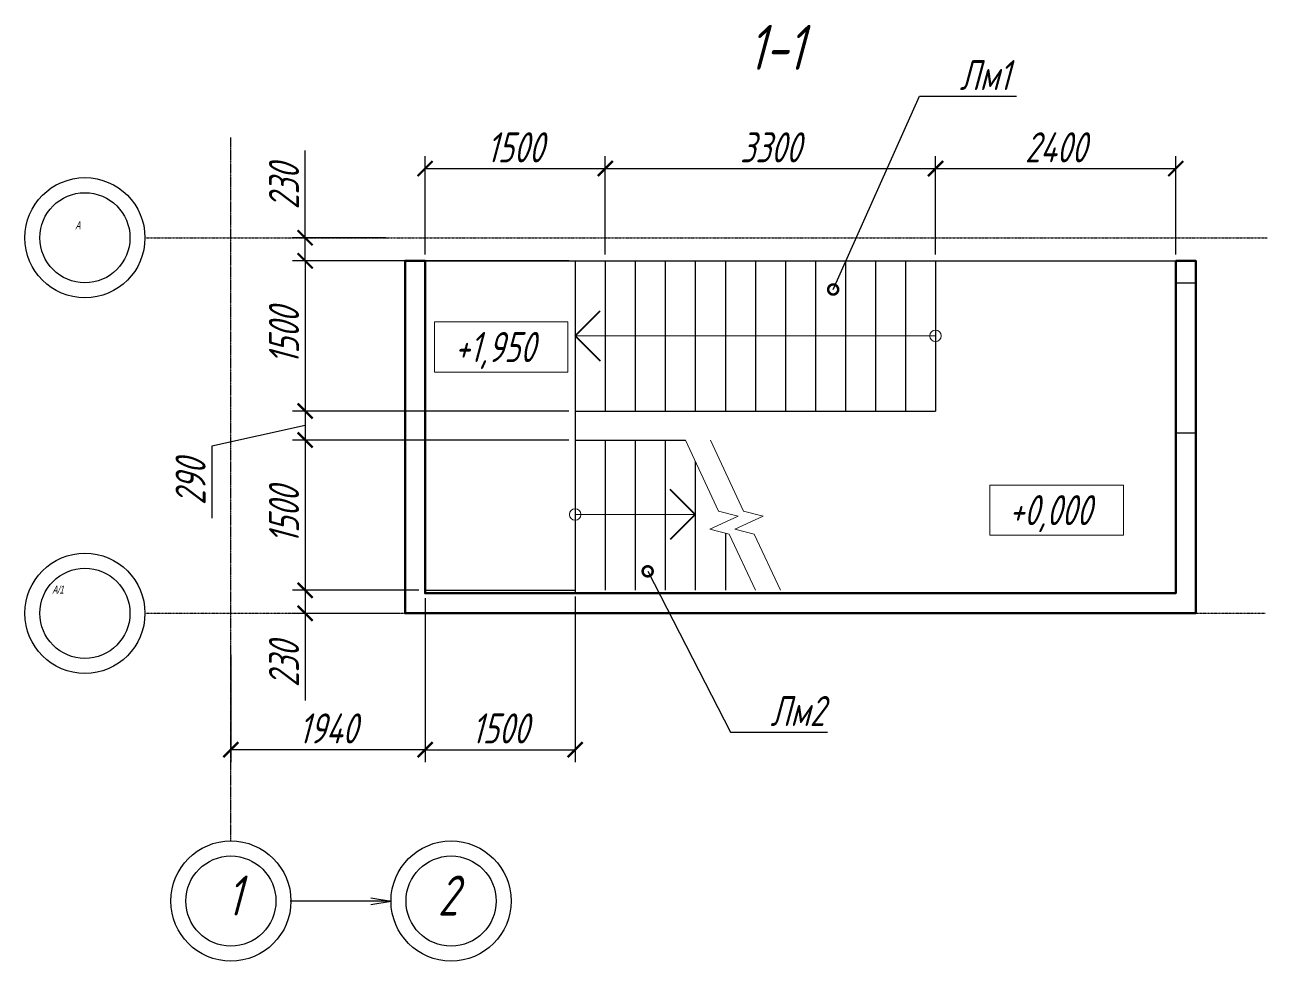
# Model space of a CAD drawing. Header units: millimetres. Extents: x 645 to 249636, y -127504 to 76561.
# Drawn here: x 7502 to 19914, y -68082 to -58734 of the extents above; entities that cross this region are included whole.
import ezdxf
from ezdxf import colors
from ezdxf.entities.mleader import LeaderData, LeaderLine
from ezdxf.enums import TextEntityAlignment as Align
from ezdxf.math import Vec2, Vec3

# ---------------------------------------------------------------- set-up
doc = ezdxf.new("R2010")
doc.units = ezdxf.units.MM
doc.linetypes.add('Штрихпунктирная', pattern=[11, 6, -2, 1, -2])
doc.layers.get('Defpoints').update_dxf_attribs({"color": 8})
for name, color, linetype, lineweight in [('АР_Лестница', 32, 'Continuous', 20), ('Обозначение', 94, 'Continuous', 25), ('Основная', 7, 'Continuous', 60), ('размер', 202, 'Continuous', 15)]:
    doc.layers.add(name, color=color, linetype=linetype, lineweight=lineweight)
doc.styles.add('3.0', font='simplex.shx', dxfattribs={"width": 0.7, "oblique": 15, "height": 2.8})
doc.styles.get("Standard").update_dxf_attribs({"font": 'simplex.shx', "width": 0.7, "oblique": 15, "height": 3})
doc.dimstyles.new('Default', dxfattribs={"dimtxt": 3, "dimasz": 1.5, "dimexe": 1.25, "dimexo": 0.625, "dimtad": 1, "dimdec": 0, "dimtxsty": 'Standard', "dimblk": 'ARCHTICK', "dimcen": 2.5, "dimadec": 0, "dimazin": 0, "dimtfac": 1, "dimtdec": 0, "dimtmove": 0, "dimatfit": 3, "dimfxl": 1, "dimarcsym": 0})

# ---------------------------------------------------------------- blocks, each defined once
blk = doc.blocks.new('_ArchTick')
at = {"color": 0, "linetype": 'ByBlock', "const_width": 0.15}
blk.add_lwpolyline([(-0.5, -0.5), (0.5, 0.5)], dxfattribs=at)
blk = doc.blocks.new('*D132')
at = {"layer": 'Defpoints', "color": 0, "transparency": 16777216}
for p in [(13301, -60169), (11501, -61090), (13301, -61090)]:
    blk.add_point(p, dxfattribs=at)
at = {"layer": 'Обозначение', "color": 0, "lineweight": -2, "transparency": 16777216}
for p, q in [((11501, -61027), (11501, -60044)), ((13301, -61027), (13301, -60044)), ((11501, -60169), (13301, -60169))]:
    blk.add_line(p, q, dxfattribs=at)
at = {"layer": 'Обозначение', "color": 0, "lineweight": -2, "transparency": 16777216, "xscale": 150, "yscale": 150, "zscale": 150, "rotation": 180}
blk.add_blockref('_ArchTick', (11501, -60169), dxfattribs=at)
at = {"layer": 'Обозначение', "color": 0, "lineweight": -2, "transparency": 16777216, "xscale": 150, "yscale": 150, "zscale": 150}
blk.add_blockref('_ArchTick', (13301, -60169), dxfattribs=at)
at = {"layer": 'Обозначение', "color": 0, "transparency": 16777216, "insert": (12401, -59957), "char_height": 300, "attachment_point": 5}
blk.add_mtext('1500', dxfattribs=at)
blk = doc.blocks.new('*D133')
at = {"layer": 'Defpoints', "color": 0, "transparency": 16777216}
for p in [(16601, -60169), (13301, -61090), (16601, -61090)]:
    blk.add_point(p, dxfattribs=at)
at = {"layer": 'Обозначение', "color": 0, "lineweight": -2, "transparency": 16777216}
for p, q in [((13301, -61027), (13301, -60044)), ((16601, -61027), (16601, -60044)), ((13301, -60169), (16601, -60169))]:
    blk.add_line(p, q, dxfattribs=at)
at = {"layer": 'Обозначение', "color": 0, "lineweight": -2, "transparency": 16777216, "xscale": 150, "yscale": 150, "zscale": 150, "rotation": 180}
blk.add_blockref('_ArchTick', (13301, -60169), dxfattribs=at)
at = {"layer": 'Обозначение', "color": 0, "lineweight": -2, "transparency": 16777216, "xscale": 150, "yscale": 150, "zscale": 150}
blk.add_blockref('_ArchTick', (16601, -60169), dxfattribs=at)
at = {"layer": 'Обозначение', "color": 0, "transparency": 16777216, "insert": (14951, -59957), "char_height": 300, "attachment_point": 5}
blk.add_mtext('3300', dxfattribs=at)
blk = doc.blocks.new('*D134')
at = {"layer": 'Defpoints', "color": 0, "transparency": 16777216}
for p in [(19001, -60169), (16601, -61090), (19001, -61090)]:
    blk.add_point(p, dxfattribs=at)
at = {"layer": 'Обозначение', "color": 0, "lineweight": -2, "transparency": 16777216}
for p, q in [((16601, -61027), (16601, -60044)), ((19001, -61027), (19001, -60044)), ((16601, -60169), (19001, -60169))]:
    blk.add_line(p, q, dxfattribs=at)
at = {"layer": 'Обозначение', "color": 0, "lineweight": -2, "transparency": 16777216, "xscale": 150, "yscale": 150, "zscale": 150, "rotation": 180}
blk.add_blockref('_ArchTick', (16601, -60169), dxfattribs=at)
at = {"layer": 'Обозначение', "color": 0, "lineweight": -2, "transparency": 16777216, "xscale": 150, "yscale": 150, "zscale": 150}
blk.add_blockref('_ArchTick', (19001, -60169), dxfattribs=at)
at = {"layer": 'Обозначение', "color": 0, "transparency": 16777216, "insert": (17801, -59957), "char_height": 300, "attachment_point": 5}
blk.add_mtext('2400', dxfattribs=at)
blk = doc.blocks.new('*D135')
at = {"layer": 'Defpoints', "color": 0, "transparency": 16777216}
for p in [(13001, -61090), (10303, -62590), (13001, -62590)]:
    blk.add_point(p, dxfattribs=at)
at = {"layer": 'Обозначение', "color": 0, "lineweight": -2, "transparency": 16777216}
for p, q in [((12938, -61090), (10178, -61090)), ((10303, -61090), (10303, -62590)), ((12938, -62590), (10178, -62590))]:
    blk.add_line(p, q, dxfattribs=at)
at = {"layer": 'Обозначение', "color": 0, "lineweight": -2, "transparency": 16777216, "xscale": 150, "yscale": 150, "zscale": 150}
for p, rotation in [((10303, -61090), 90), ((10303, -62590), 270)]:
    blk.add_blockref('_ArchTick', p, dxfattribs=dict(at, rotation=rotation))
at = {"layer": 'Обозначение', "color": 0, "transparency": 16777216, "insert": (10091, -61840), "char_height": 300, "attachment_point": 5, "rotation": 90}
blk.add_mtext('1500', dxfattribs=at)
blk = doc.blocks.new('*D136')
at = {"layer": 'Defpoints', "color": 0, "transparency": 16777216}
for p in [(13001, -62590), (10303, -62880), (13001, -62880)]:
    blk.add_point(p, dxfattribs=at)
at = {"layer": 'Обозначение', "color": 0, "lineweight": -2, "transparency": 16777216}
for p, q in [((12938, -62590), (10178, -62590)), ((10303, -62590), (10303, -62880)), ((10303, -62735), (9370, -62939)), ((12938, -62880), (10178, -62880)), ((9370, -62939), (9370, -63659))]:
    blk.add_line(p, q, dxfattribs=at)
at = {"layer": 'Обозначение', "color": 0, "lineweight": -2, "transparency": 16777216, "xscale": 150, "yscale": 150, "zscale": 150}
for p, rotation in [((10303, -62590), 90), ((10303, -62880), 270)]:
    blk.add_blockref('_ArchTick', p, dxfattribs=dict(at, rotation=rotation))
at = {"layer": 'Обозначение', "color": 0, "transparency": 16777216, "insert": (9158, -63299), "char_height": 300, "attachment_point": 5, "rotation": 90}
blk.add_mtext('290', dxfattribs=at)
blk = doc.blocks.new('*D137')
at = {"layer": 'Defpoints', "color": 0, "transparency": 16777216}
for p in [(13001, -62880), (10303, -64380), (11501, -64380)]:
    blk.add_point(p, dxfattribs=at)
at = {"layer": 'Обозначение', "color": 0, "lineweight": -2, "transparency": 16777216}
for p, q in [((12938, -62880), (10178, -62880)), ((10303, -62880), (10303, -64380)), ((11438, -64380), (10178, -64380))]:
    blk.add_line(p, q, dxfattribs=at)
at = {"layer": 'Обозначение', "color": 0, "lineweight": -2, "transparency": 16777216, "xscale": 150, "yscale": 150, "zscale": 150}
for p, rotation in [((10303, -62880), 90), ((10303, -64380), 270)]:
    blk.add_blockref('_ArchTick', p, dxfattribs=dict(at, rotation=rotation))
at = {"layer": 'Обозначение', "color": 0, "transparency": 16777216, "insert": (10091, -63630), "char_height": 300, "attachment_point": 5, "rotation": 90}
blk.add_mtext('1500', dxfattribs=at)
blk = doc.blocks.new('*D138')
at = {"layer": 'Defpoints', "color": 0, "transparency": 16777216}
for p in [(11501, -64380), (10303, -64610), (11301, -64610)]:
    blk.add_point(p, dxfattribs=at)
at = {"layer": 'Обозначение', "color": 0, "lineweight": -2, "transparency": 16777216}
for p, q in [((11438, -64380), (10178, -64380)), ((10303, -64380), (10303, -64610)), ((11238, -64610), (10178, -64610)), ((10303, -64610), (10303, -65480))]:
    blk.add_line(p, q, dxfattribs=at)
at = {"layer": 'Обозначение', "color": 0, "lineweight": -2, "transparency": 16777216, "xscale": 150, "yscale": 150, "zscale": 150}
for p, rotation in [((10303, -64380), 90), ((10303, -64610), 270)]:
    blk.add_blockref('_ArchTick', p, dxfattribs=dict(at, rotation=rotation))
at = {"layer": 'Обозначение', "color": 0, "transparency": 16777216, "insert": (10091, -65120), "char_height": 300, "attachment_point": 5, "rotation": 90}
blk.add_mtext('230', dxfattribs=at)
blk = doc.blocks.new('*D157')
at = {"layer": 'Defpoints', "color": 0, "transparency": 16777216}
for p in [(11501, -64410), (13001, -64380), (13001, -65971)]:
    blk.add_point(p, dxfattribs=at)
at = {"layer": 'Обозначение', "color": 0, "lineweight": -2, "transparency": 16777216}
for p, q in [((11501, -64472), (11501, -66096)), ((13001, -64442), (13001, -66096)), ((11501, -65971), (13001, -65971))]:
    blk.add_line(p, q, dxfattribs=at)
at = {"layer": 'Обозначение', "color": 0, "lineweight": -2, "transparency": 16777216, "xscale": 150, "yscale": 150, "zscale": 150, "rotation": 180}
blk.add_blockref('_ArchTick', (11501, -65971), dxfattribs=at)
at = {"layer": 'Обозначение', "color": 0, "lineweight": -2, "transparency": 16777216, "xscale": 150, "yscale": 150, "zscale": 150}
blk.add_blockref('_ArchTick', (13001, -65971), dxfattribs=at)
at = {"layer": 'Обозначение', "color": 0, "transparency": 16777216, "insert": (12251, -65759), "char_height": 300, "attachment_point": 5}
blk.add_mtext('1500', dxfattribs=at)
blk = doc.blocks.new('*D490')
at = {"layer": 'Defpoints', "color": 0, "transparency": 16777216}
for p in [(10303, -60860), (11171, -60860), (11301, -61090)]:
    blk.add_point(p, dxfattribs=at)
at = {"layer": 'Обозначение', "color": 0, "lineweight": -2, "transparency": 16777216}
for p, q in [((10303, -60860), (10303, -59989)), ((11108, -60860), (10178, -60860)), ((10303, -61090), (10303, -60860)), ((11238, -61090), (10178, -61090))]:
    blk.add_line(p, q, dxfattribs=at)
at = {"layer": 'Обозначение', "color": 0, "lineweight": -2, "transparency": 16777216, "xscale": 150, "yscale": 150, "zscale": 150}
for p, rotation in [((10303, -60860), 90), ((10303, -61090), 270)]:
    blk.add_blockref('_ArchTick', p, dxfattribs=dict(at, rotation=rotation))
at = {"layer": 'Обозначение', "color": 0, "transparency": 16777216, "insert": (10091, -60350), "char_height": 300, "attachment_point": 5, "rotation": 90}
blk.add_mtext('230', dxfattribs=at)
blk = doc.blocks.new('_Open')
at = {"color": 0, "linetype": 'ByBlock', "lineweight": -2}
for p, q in [((-1, 0.167), (0, 0)), ((-1, -0.167), (0, 0)), ((0, 0), (-1, 0))]:
    blk.add_line(p, q, dxfattribs=at)
blk = doc.blocks.new('_DotSmall')
at = {"color": 0, "linetype": 'ByBlock', "const_width": 0.5}
blk.add_lwpolyline([(-0.0625, 0, 1), (0.0625, 0, 1)], format="xyb", close=True, dxfattribs=at)
blk = doc.blocks.new('*D997')
at = {"layer": 'Defpoints', "color": 0, "transparency": 16777216}
for p in [(11501, -64395), (9561, -64961), (9561, -65971)]:
    blk.add_point(p, dxfattribs=at)
at = {"layer": 'Обозначение', "color": 0, "lineweight": -2, "transparency": 16777216}
for p, q in [((11501, -64457), (11501, -66096)), ((9561, -65023), (9561, -66096)), ((11501, -65971), (9561, -65971))]:
    blk.add_line(p, q, dxfattribs=at)
at = {"layer": 'Обозначение', "color": 0, "lineweight": -2, "transparency": 16777216, "xscale": 150, "yscale": 150, "zscale": 150, "rotation": 180}
blk.add_blockref('_ArchTick', (9561, -65971), dxfattribs=at)
at = {"layer": 'Обозначение', "color": 0, "lineweight": -2, "transparency": 16777216, "xscale": 150, "yscale": 150, "zscale": 150}
blk.add_blockref('_ArchTick', (11501, -65971), dxfattribs=at)
at = {"layer": 'Обозначение', "color": 0, "transparency": 16777216, "insert": (10531, -65759), "char_height": 300, "attachment_point": 5}
blk.add_mtext('1940', dxfattribs=at)

msp = doc.modelspace()

# ---------------------------------------------------------------- linework, layer by layer
at = {"layer": 'АР_Лестница', "lineweight": 40}
for p, q in [((13000.524, -61839.541), (13250.524, -61589.541)), ((13000.524, -61839.541), (13250.524, -62089.541)), ((14200.524, -63622.82), (13950.524, -63372.82)), ((14200.524, -63622.82), (13950.524, -63872.82))]:
    msp.add_line(p, q, dxfattribs=at)
at = {"layer": 'АР_Лестница'}
for points in [[(13000.524, -61839.541), (16600.524, -61839.541)], [(14800.524, -64379.541), (14538.593, -63817.829), (14344.156, -63770.575), (14627.377, -63638.506), (14432.939, -63591.252), (14101.062, -62879.541)], [(15050.524, -64379.541), (14788.593, -63817.829), (14594.156, -63770.575), (14877.377, -63638.506), (14682.939, -63591.252), (14351.062, -62879.541)], [(14200.524, -63622.82), (13000.524, -63622.82)]]:
    msp.add_lwpolyline(points, dxfattribs=at)
for centre in [(16600.524, -61839.541), (13000.524, -63622.82)]:
    msp.add_circle(centre, 57.5, dxfattribs=at)
at = {"layer": 'Обозначение', "linetype": 'Штрихпунктирная', "ltscale": 0.5}
msp.add_line((9560.524, -66882.463), (9560.524, -59859.541), dxfattribs=at)
at = {"layer": 'Обозначение', "linetype": 'Штрихпунктирная'}
for p, q in [((8702.379, -60859.541), (19913.513, -60859.541)), ((8702.379, -64609.541), (19893.302, -64609.541))]:
    msp.add_line(p, q, dxfattribs=at)
at = {"layer": 'Обозначение'}
for points in [[(11500.524, -61089.541), (19000.524, -61089.541)], [(13000.524, -61089.541), (13000.524, -62589.541)], [(13300.524, -61089.541), (13300.524, -62589.541)], [(13600.524, -61089.541), (13600.524, -62589.541)], [(13900.524, -61089.541), (13900.524, -62589.541)], [(14200.524, -61089.541), (14200.524, -62589.541)], [(14500.524, -61089.541), (14500.524, -62589.541)], [(14800.524, -61089.541), (14800.524, -62589.541)], [(15100.524, -61089.541), (15100.524, -62589.541)], [(15400.524, -61089.541), (15400.524, -62589.541)], [(15700.524, -61089.541), (15700.524, -62589.541)], [(16000.524, -61089.541), (16000.524, -62589.541)], [(16300.524, -61089.541), (16300.524, -62589.541)], [(16600.524, -61089.541), (16600.524, -62589.541)], [(13000.524, -62589.541), (16600.524, -62589.541)], [(13000.524, -62589.541), (13000.524, -64379.541)], [(13000.524, -62879.541), (14101.062, -62879.541)], [(13300.524, -62879.541), (13300.524, -64379.541)], [(13600.524, -62879.541), (13600.524, -64379.541)], [(13900.524, -62879.541), (13900.524, -64379.541)], [(14200.524, -63092.836), (14200.524, -64379.541)], [(14500.524, -63808.577), (14500.524, -64379.541)]]:
    msp.add_lwpolyline(points, dxfattribs=at)
for points in [[(19000.524, -61309.541), (19200.524, -61309.541), (19200.524, -62809.541), (19000.524, -62809.541)], [(11500.524, -64409.541), (11500.524, -64379.541), (13000.524, -64379.541), (13000.524, -64409.541)]]:
    msp.add_lwpolyline(points, close=True, dxfattribs=at)
for centre, radius in [((8102.379, -60859.541), 600), ((8102.379, -60859.541), 450), ((8102.379, -64609.541), 600), ((8102.379, -64609.541), 450), ((9560.524, -67482.463), 600), ((11760.524, -67482.463), 600), ((9560.524, -67482.463), 450), ((11760.524, -67482.463), 450)]:
    msp.add_circle(centre, radius, dxfattribs=at)
at = {"layer": 'Основная', "ltscale": 5}
msp.add_lwpolyline([(19000.524, -61089.541), (19000.524, -64409.541), (11500.524, -64409.541), (11500.524, -61089.541), (11300.524, -61089.541), (11300.524, -64609.541), (11320.524, -64609.541), (19200.524, -64609.541), (19200.524, -61089.541)], close=True, dxfattribs=at)
at = {"layer": 'размер', "ltscale": 0.05}
for points in [[(11595.518, -61700.749), (12928.352, -61700.749), (12928.352, -62200.749), (11595.518, -62200.749), (11595.518, -61700.749)], [(17144.116, -63329.257), (18476.951, -63329.257), (18476.951, -63829.257), (17144.116, -63829.257), (17144.116, -63329.257)]]:
    msp.add_lwpolyline(points, dxfattribs=at)

# ---------------------------------------------------------------- texts
at = {"layer": 'Обозначение', "attachment_point": 1}
for s, width, insert, char_height in [('1-1', 2043.37459, (14729.917, -58734.024), 450), ('1', 1353.65837, (9519.835, -67227.422), 400), ('2', 1353.65837, (11628.355, -67227.422), 400)]:
    msp.add_mtext_dynamic_manual_height_columns(s, width=width, gutter_width=1500, heights=[0], dxfattribs=dict(at, insert=insert, char_height=char_height))
at = {"layer": 'Обозначение', "char_height": 80, "width": 1353.65837, "attachment_point": 1}
for s, insert in [('\\fRB Font|b0|i0|c204|p34|;А', (8006.998, -60694.957)), ('{\\fRB Font|b0|i0|c204|p34;А/1}', (7776.535, -64333.095))]:
    msp.add_mtext(s, dxfattribs=dict(at, insert=insert))
at = {"layer": 'размер', "ltscale": 0.05, "style": '3.0', "oblique": 15, "width": 0.7}
for s, p in [('+1,950', (12197.571, -61950.749)), ('+0,000', (17746.17, -63579.257))]:
    msp.add_text(s, height=300, dxfattribs=at).set_placement(p, align=Align.MIDDLE_CENTER)

# ---------------------------------------------------------------- dimensions: what is measured, and where the dimension line sits
at = {"layer": 'Обозначение'}
dim = msp.add_linear_dim(base=(13300.524, -60169.017), p1=(11500.524, -61089.541), p2=(13300.524, -61089.541), text='1500', dimstyle='Default', dxfattribs=at)
dim.commit()
dim.dimension.update_dxf_attribs({"geometry": '*D132', "text_midpoint": (12400.524, -59956.517)})
for base, p1, p2, picture, middle in [((16600.524, -60169.017), (13300.524, -61089.541), (16600.524, -61089.541), '*D133', (14950.524, -59956.517)), ((19000.524, -60169.017), (16600.524, -61089.541), (19000.524, -61089.541), '*D134', (17800.524, -59956.517)), ((9560.524, -65971.374), (11500.524, -64394.541), (9560.524, -64960.945), '*D997', (10530.524, -65758.874)), ((13000.524, -65971.374), (11500.524, -64409.541), (13000.524, -64379.541), '*D157', (12250.524, -65758.874))]:
    dim = msp.add_linear_dim(base=base, p1=p1, p2=p2, dimstyle='Default', dxfattribs=at)
    dim.commit()
    dim.dimension.update_dxf_attribs({"geometry": picture, "text_midpoint": middle})
for base, p1, p2, picture, middle in [((10303.019, -60859.541), (11300.524, -61089.541), (11170.979, -60859.541), '*D490', (10090.519, -60349.504)), ((10303.019, -62589.541), (13000.524, -61089.541), (13000.524, -62589.541), '*D135', (10090.519, -61839.541)), ((10303.019, -64379.541), (13000.524, -62879.541), (11500.524, -64379.541), '*D137', (10090.519, -63629.541)), ((10303.019, -64609.541), (11500.524, -64379.541), (11300.524, -64609.541), '*D138', (10090.519, -65119.577))]:
    dim = msp.add_linear_dim(base=base, p1=p1, p2=p2, angle=90, dimstyle='Default', dxfattribs=at)
    dim.commit()
    dim.dimension.update_dxf_attribs({"geometry": picture, "text_midpoint": middle})
dim = msp.add_linear_dim(base=(10303.019, -62879.541), p1=(13000.524, -62589.541), p2=(13000.524, -62879.541), angle=90, dimstyle='Default', override={"dimtmove": 1}, dxfattribs=at)
dim.commit()
dim.dimension.update_dxf_attribs({"geometry": '*D136', "text_midpoint": (9370.095, -63001.279), "dimtype": 160})

# ---------------------------------------------------------------- leaders
ml = msp.add_multileader_mtext('Standard', dxfattribs=at)
ml.set_content('Лм1', color=256)
ml.set_leader_properties()
ml.set_arrow_properties(name='DOTSMALL')
ml.build(insert=Vec2(0, 0))
ml.multileader.update_dxf_attribs({"text_left_attachment_type": 6, "text_right_attachment_type": 6, "dogleg_length": 2, "arrow_head_size": 200, "scale": 100})
ctx = ml.context
ctx.base_point, ctx.scale, ctx.char_height, ctx.arrow_head_size, ctx.landing_gap_size, ctx.plane_origin = Vec3(16641.603, -59445.398), 100, 300, 200, 200, Vec3(15577.725, -61376.54)
ctx.left_attachment, ctx.right_attachment = 6, 6
notes = []
notes.append((ctx, [(0, (1, 1, 0), (16441.603, -59445.398), (1, 0), 200, [(0, [(15577.725, -61376.54)], 0, [])])]))
ctx.mtext.insert, ctx.mtext.flow_direction = Vec3(16841.603, -59085.398), 5
ml = msp.add_multileader_mtext('Standard', dxfattribs=at)
ml.set_content('Лм2', color=256)
ml.set_leader_properties()
ml.set_arrow_properties(name='DOTSMALL')
ml.build(insert=Vec2(0, 0))
ml.multileader.update_dxf_attribs({"text_left_attachment_type": 6, "text_right_attachment_type": 6, "dogleg_length": 2, "arrow_head_size": 200, "scale": 100})
ctx = ml.context
ctx.base_point, ctx.scale, ctx.char_height, ctx.arrow_head_size, ctx.landing_gap_size, ctx.plane_origin = Vec3(14750.691, -65794.893), 100, 300, 200, 200, Vec3(13724.664, -64190.143)
ctx.left_attachment, ctx.right_attachment = 6, 6
notes.append((ctx, [(0, (1, 1, 0), (14550.691, -65794.893), (1, 0), 200, [(0, [(13724.664, -64190.143)], 0, [])])]))
ctx.mtext.insert, ctx.mtext.flow_direction = Vec3(14950.691, -65434.893), 5
ml = msp.add_multileader_mtext('Standard', dxfattribs=at)
ml.set_content('', color=256)
ml.set_leader_properties()
ml.set_arrow_properties(name='OPEN')
ml.build(insert=Vec2(0, 0))
ml.multileader.update_dxf_attribs({"text_left_attachment_type": 6, "text_right_attachment_type": 6, "dogleg_length": 2, "arrow_head_size": 200, "scale": 100})
ctx = ml.context
ctx.base_point, ctx.scale, ctx.char_height, ctx.arrow_head_size, ctx.landing_gap_size, ctx.plane_origin = Vec3(9954.31, -67482.463), 100, 300, 200, 200, Vec3(11160.524, -67482.463)
ctx.left_attachment, ctx.right_attachment, ctx.text_align_type = 6, 6, 2
notes.append((ctx, [(0, (1, 1, 0), (10497.158, -67482.463), (-1, 0), 142.848, [(0, [(11160.524, -67482.463)], 0, [])])]))
ctx.mtext.insert, ctx.mtext.alignment, ctx.mtext.flow_direction = Vec3(10154.31, -67182.463), 3, 5
for ctx, leaders in notes:
    for number, flags, end, landing, length, lines in leaders:
        leader = LeaderData()
        leader.index, (leader.has_last_leader_line, leader.has_dogleg_vector, leader.attachment_direction) = number, flags
        leader.last_leader_point, leader.dogleg_vector, leader.dogleg_length = Vec3(end), Vec3(landing), length
        for number, points, colour, breaks in lines:
            line = LeaderLine()
            line.index, line.vertices, line.color, line.breaks = number, Vec3.list(points), colors.encode_raw_color(colour), breaks
            leader.lines.append(line)
        ctx.leaders.append(leader)

doc.saveas('drawing.dxf')
